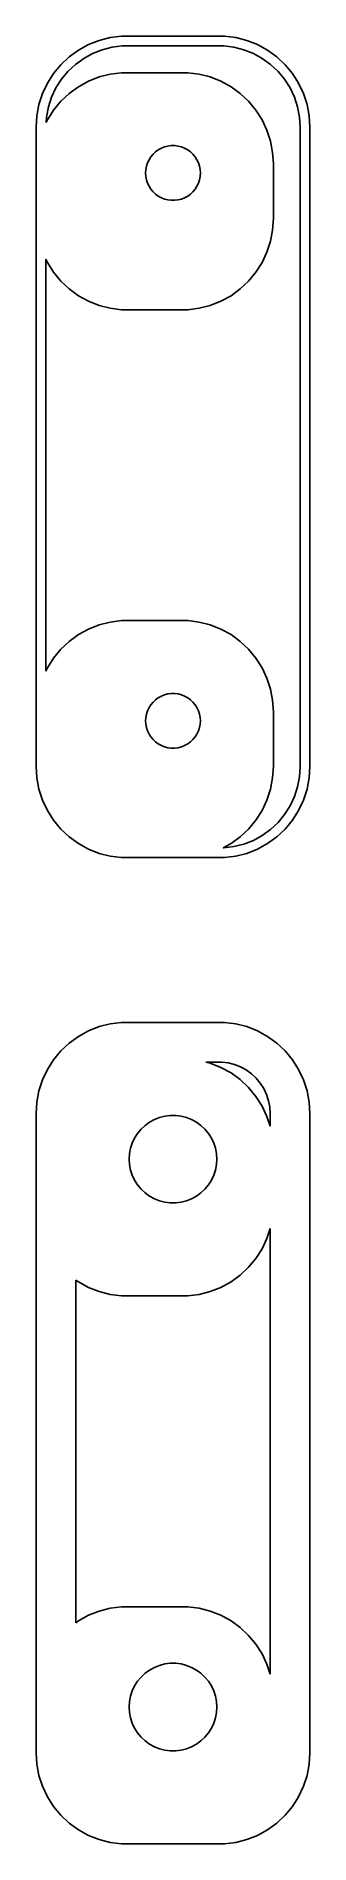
# Model space of a CAD drawing. Header units: metres. Extents: x -7.5 to 7.5, y 85.5 to 184.5.
import ezdxf

# ---------------------------------------------------------------- set-up
doc = ezdxf.new("R2010")
doc.units = ezdxf.units.M

msp = doc.modelspace()

# ---------------------------------------------------------------- linework, layer by layer
for p, q in [((-4.04507, 184.255), (-4.62889, 184.024)), ((-3.4369, 184.411), (-4.04507, 184.255)), ((-2.81395, 184.49), (-3.4369, 184.411)), ((2.81395, 184.49), (-2.81395, 184.49)), ((3.4369, 184.411), (2.81395, 184.49)), ((4.04507, 184.255), (3.4369, 184.411)), ((4.62889, 184.024), (4.04507, 184.255)), ((-5.68712, 183.353), (-6.14484, 182.923)), ((-5.17912, 183.722), (-5.68712, 183.353)), ((-5.34834, 182.943), (-4.89436, 183.273)), ((-4.62889, 184.024), (-5.17912, 183.722)), ((-4.89436, 183.273), (-4.4026, 183.543)), ((-4.4026, 183.543), (-3.88084, 183.75)), ((-3.88084, 183.75), (-3.33731, 183.889)), ((-3.33731, 183.889), (-2.78058, 183.96)), ((-2.78058, 183.96), (2.78058, 183.96)), ((2.78058, 183.96), (3.33731, 183.889)), ((3.33731, 183.889), (3.88084, 183.75)), ((3.88084, 183.75), (4.4026, 183.543)), ((4.4026, 183.543), (4.89436, 183.273)), ((5.17912, 183.722), (4.62889, 184.024)), ((4.89436, 183.273), (5.34834, 182.943)), ((5.68712, 183.353), (5.17912, 183.722)), ((6.14484, 182.923), (5.68712, 183.353)), ((-6.54507, 182.439), (-6.88153, 181.909)), ((-6.14484, 182.923), (-6.54507, 182.439)), ((-6.4158, 181.653), (-6.11511, 182.127)), ((-6.11511, 182.127), (-5.75742, 182.559)), ((-5.75742, 182.559), (-5.34834, 182.943)), ((-4.04507, 182.255), (-4.62889, 182.024)), ((-3.4369, 182.411), (-4.04507, 182.255)), ((-2.81395, 182.49), (-3.4369, 182.411)), ((0.81395, 182.49), (-2.81395, 182.49)), ((1.4369, 182.411), (0.81395, 182.49)), ((2.04507, 182.255), (1.4369, 182.411)), ((2.62889, 182.024), (2.04507, 182.255)), ((5.34834, 182.943), (5.75742, 182.559)), ((5.75742, 182.559), (6.11511, 182.127)), ((6.11511, 182.127), (6.4158, 181.653)), ((6.54507, 182.439), (6.14484, 182.923)), ((6.88153, 181.909), (6.54507, 182.439)), ((-7.14888, 181.341), (-7.34291, 180.743)), ((-6.88153, 181.909), (-7.14888, 181.341)), ((-6.82814, 180.611), (-6.65474, 181.145)), ((-6.65474, 181.145), (-6.4158, 181.653)), ((-5.68712, 181.353), (-6.14484, 180.923)), ((-5.17912, 181.722), (-5.68712, 181.353)), ((-4.62889, 182.024), (-5.17912, 181.722)), ((3.17912, 181.722), (2.62889, 182.024)), ((3.68712, 181.353), (3.17912, 181.722)), ((4.14484, 180.923), (3.68712, 181.353)), ((6.4158, 181.653), (6.65474, 181.145)), ((6.65474, 181.145), (6.82814, 180.611)), ((7.14888, 181.341), (6.88153, 181.909)), ((7.34291, 180.743), (7.14888, 181.341)), ((-7.34291, 180.743), (-7.46057, 180.127)), ((-6.9333, 180.06), (-6.82814, 180.611)), ((-6.54507, 180.439), (-6.88153, 179.909)), ((-6.14484, 180.923), (-6.54507, 180.439)), ((4.54507, 180.439), (4.14484, 180.923)), ((4.88153, 179.909), (4.54507, 180.439)), ((6.82814, 180.611), (6.9333, 180.06)), ((7.46057, 180.127), (7.34291, 180.743)), ((-7.46057, 180.127), (-7.5, 179.5)), ((-7.5, 179.5), (-7.5, 144.5)), ((-6.95227, 179.758), (-6.9333, 180.06)), ((-6.88153, 179.909), (-6.95227, 179.758)), ((5.14888, 179.341), (4.88153, 179.909)), ((5.34291, 178.743), (5.14888, 179.341)), ((6.9333, 180.06), (6.96854, 179.5)), ((6.96854, 179.5), (6.96854, 144.5)), ((7.5, 179.5), (7.46057, 180.127)), ((7.5, 144.5), (7.5, 179.5)), ((-0.956131, 178.156), (-0.803726, 178.266)), ((-0.803726, 178.266), (-0.638657, 178.357)), ((-0.638657, 178.357), (-0.463516, 178.427)), ((-0.463516, 178.427), (-0.281067, 178.473)), ((-0.281067, 178.473), (-0.094177, 178.497)), ((-0.094177, 178.497), (0.094177, 178.497)), ((0.094177, 178.497), (0.281067, 178.473)), ((0.281067, 178.473), (0.463516, 178.427)), ((0.463516, 178.427), (0.638657, 178.357)), ((0.638657, 178.357), (0.803726, 178.266)), ((0.803726, 178.266), (0.956131, 178.156)), ((5.46057, 178.127), (5.34291, 178.743)), ((-1.5, 177), (-1.48816, 177.188)), ((-1.48816, 177.188), (-1.45287, 177.373)), ((-1.45287, 177.373), (-1.39465, 177.552)), ((-1.39465, 177.552), (-1.31445, 177.723)), ((-1.31445, 177.723), (-1.21352, 177.882)), ((-1.21352, 177.882), (-1.09344, 178.027)), ((-1.09344, 178.027), (-0.956131, 178.156)), ((0.956131, 178.156), (1.09344, 178.027)), ((1.09344, 178.027), (1.21352, 177.882)), ((1.21352, 177.882), (1.31445, 177.723)), ((1.31445, 177.723), (1.39465, 177.552)), ((1.39465, 177.552), (1.45287, 177.373)), ((1.45287, 177.373), (1.48816, 177.188)), ((1.48816, 177.188), (1.5, 177)), ((5.5, 177.5), (5.46057, 178.127)), ((5.5, 174.5), (5.5, 177.5)), ((-1.48816, 176.812), (-1.5, 177)), ((-1.45287, 176.627), (-1.48816, 176.812)), ((-1.39465, 176.448), (-1.45287, 176.627)), ((-1.31445, 176.277), (-1.39465, 176.448)), ((-1.21352, 176.118), (-1.31445, 176.277)), ((1.31445, 176.277), (1.21352, 176.118)), ((1.39465, 176.448), (1.31445, 176.277)), ((1.45287, 176.627), (1.39465, 176.448)), ((1.48816, 176.812), (1.45287, 176.627)), ((1.5, 177), (1.48816, 176.812)), ((-1.09344, 175.973), (-1.21352, 176.118)), ((-0.956131, 175.844), (-1.09344, 175.973)), ((-0.803726, 175.734), (-0.956131, 175.844)), ((-0.638657, 175.643), (-0.803726, 175.734)), ((-0.463516, 175.573), (-0.638657, 175.643)), ((-0.281067, 175.527), (-0.463516, 175.573)), ((-0.094177, 175.503), (-0.281067, 175.527)), ((0.094177, 175.503), (-0.094177, 175.503)), ((0.281067, 175.527), (0.094177, 175.503)), ((0.463516, 175.573), (0.281067, 175.527)), ((0.638657, 175.643), (0.463516, 175.573)), ((0.803726, 175.734), (0.638657, 175.643)), ((0.956131, 175.844), (0.803726, 175.734)), ((1.09344, 175.973), (0.956131, 175.844)), ((1.21352, 176.118), (1.09344, 175.973)), ((5.46057, 173.873), (5.5, 174.5)), ((5.14888, 172.659), (5.34291, 173.257)), ((5.34291, 173.257), (5.46057, 173.873)), ((-6.96854, 149.724), (-6.96854, 172.276)), ((-6.96854, 172.276), (-6.88153, 172.091)), ((4.88153, 172.091), (5.14888, 172.659)), ((-6.88153, 172.091), (-6.54507, 171.561)), ((-6.54507, 171.561), (-6.14484, 171.077)), ((4.14484, 171.077), (4.54507, 171.561)), ((4.54507, 171.561), (4.88153, 172.091)), ((-6.14484, 171.077), (-5.68712, 170.647)), ((-5.68712, 170.647), (-5.17912, 170.278)), ((-5.17912, 170.278), (-4.62889, 169.976)), ((2.62889, 169.976), (3.17912, 170.278)), ((3.17912, 170.278), (3.68712, 170.647)), ((3.68712, 170.647), (4.14484, 171.077)), ((-4.62889, 169.976), (-4.04507, 169.745)), ((-4.04507, 169.745), (-3.4369, 169.589)), ((-3.4369, 169.589), (-2.81395, 169.51)), ((-2.81395, 169.51), (0.81395, 169.51)), ((0.81395, 169.51), (1.4369, 169.589)), ((1.4369, 169.589), (2.04507, 169.745)), ((2.04507, 169.745), (2.62889, 169.976)), ((-2.81395, 152.49), (-3.4369, 152.411)), ((0.81395, 152.49), (-2.81395, 152.49)), ((1.4369, 152.411), (0.81395, 152.49)), ((-5.17912, 151.722), (-5.68712, 151.353)), ((-4.62889, 152.024), (-5.17912, 151.722)), ((-4.04507, 152.255), (-4.62889, 152.024)), ((-3.4369, 152.411), (-4.04507, 152.255)), ((2.04507, 152.255), (1.4369, 152.411)), ((2.62889, 152.024), (2.04507, 152.255)), ((3.17912, 151.722), (2.62889, 152.024)), ((3.68712, 151.353), (3.17912, 151.722)), ((-6.14484, 150.923), (-6.54507, 150.439)), ((-5.68712, 151.353), (-6.14484, 150.923)), ((4.14484, 150.923), (3.68712, 151.353)), ((4.54507, 150.439), (4.14484, 150.923)), ((-6.88153, 149.909), (-6.96854, 149.724)), ((-6.54507, 150.439), (-6.88153, 149.909)), ((4.88153, 149.909), (4.54507, 150.439)), ((5.14888, 149.341), (4.88153, 149.909)), ((-0.463516, 148.427), (-0.281067, 148.473)), ((-0.281067, 148.473), (-0.094177, 148.497)), ((-0.094177, 148.497), (0.094177, 148.497)), ((0.094177, 148.497), (0.281067, 148.473)), ((0.281067, 148.473), (0.463516, 148.427)), ((5.34291, 148.743), (5.14888, 149.341)), ((5.46057, 148.127), (5.34291, 148.743)), ((-1.45287, 147.373), (-1.39465, 147.552)), ((-1.39465, 147.552), (-1.31445, 147.723)), ((-1.31445, 147.723), (-1.21352, 147.882)), ((-1.21352, 147.882), (-1.09344, 148.027)), ((-1.09344, 148.027), (-0.956131, 148.156)), ((-0.956131, 148.156), (-0.803726, 148.266)), ((-0.803726, 148.266), (-0.638657, 148.357)), ((-0.638657, 148.357), (-0.463516, 148.427)), ((0.463516, 148.427), (0.638657, 148.357)), ((0.638657, 148.357), (0.803726, 148.266)), ((0.803726, 148.266), (0.956131, 148.156)), ((0.956131, 148.156), (1.09344, 148.027)), ((1.09344, 148.027), (1.21352, 147.882)), ((1.21352, 147.882), (1.31445, 147.723)), ((1.31445, 147.723), (1.39465, 147.552)), ((1.39465, 147.552), (1.45287, 147.373)), ((5.5, 147.5), (5.46057, 148.127)), ((5.5, 144.5), (5.5, 147.5)), ((-1.5, 147), (-1.48816, 147.188)), ((-1.48816, 146.812), (-1.5, 147)), ((-1.48816, 147.188), (-1.45287, 147.373)), ((-1.45287, 146.627), (-1.48816, 146.812)), ((-1.39465, 146.448), (-1.45287, 146.627)), ((1.45287, 146.627), (1.39465, 146.448)), ((1.45287, 147.373), (1.48816, 147.188)), ((1.48816, 146.812), (1.45287, 146.627)), ((1.48816, 147.188), (1.5, 147)), ((1.5, 147), (1.48816, 146.812)), ((-1.31445, 146.277), (-1.39465, 146.448)), ((-1.21352, 146.118), (-1.31445, 146.277)), ((-1.09344, 145.973), (-1.21352, 146.118)), ((-0.956131, 145.844), (-1.09344, 145.973)), ((-0.803726, 145.734), (-0.956131, 145.844)), ((-0.638657, 145.643), (-0.803726, 145.734)), ((-0.463516, 145.573), (-0.638657, 145.643)), ((-0.281067, 145.527), (-0.463516, 145.573)), ((-0.094177, 145.503), (-0.281067, 145.527)), ((0.094177, 145.503), (-0.094177, 145.503)), ((0.281067, 145.527), (0.094177, 145.503)), ((0.463516, 145.573), (0.281067, 145.527)), ((0.638657, 145.643), (0.463516, 145.573)), ((0.803726, 145.734), (0.638657, 145.643)), ((0.956131, 145.844), (0.803726, 145.734)), ((1.09344, 145.973), (0.956131, 145.844)), ((1.21352, 146.118), (1.09344, 145.973)), ((1.31445, 146.277), (1.21352, 146.118)), ((1.39465, 146.448), (1.31445, 146.277)), ((-7.5, 144.5), (-7.46057, 143.873)), ((-7.46057, 143.873), (-7.34291, 143.257)), ((5.34291, 143.257), (5.46057, 143.873)), ((5.46057, 143.873), (5.5, 144.5)), ((6.9333, 143.94), (6.82814, 143.389)), ((6.96854, 144.5), (6.9333, 143.94)), ((7.34291, 143.257), (7.46057, 143.873)), ((7.46057, 143.873), (7.5, 144.5)), ((-7.34291, 143.257), (-7.14888, 142.659)), ((-7.14888, 142.659), (-6.88153, 142.091)), ((4.88153, 142.091), (5.14888, 142.659)), ((5.14888, 142.659), (5.34291, 143.257)), ((6.65474, 142.855), (6.4158, 142.347)), ((6.82814, 143.389), (6.65474, 142.855)), ((6.88153, 142.091), (7.14888, 142.659)), ((7.14888, 142.659), (7.34291, 143.257)), ((-6.88153, 142.091), (-6.54507, 141.561)), ((-6.54507, 141.561), (-6.14484, 141.077)), ((4.14484, 141.077), (4.54507, 141.561)), ((4.54507, 141.561), (4.88153, 142.091)), ((6.11511, 141.873), (5.75742, 141.441)), ((6.4158, 142.347), (6.11511, 141.873)), ((6.14484, 141.077), (6.54507, 141.561)), ((6.54507, 141.561), (6.88153, 142.091)), ((-6.14484, 141.077), (-5.68712, 140.647)), ((-5.68712, 140.647), (-5.17912, 140.278)), ((3.17912, 140.278), (3.68712, 140.647)), ((3.68712, 140.647), (4.14484, 141.077)), ((4.89436, 140.727), (4.4026, 140.457)), ((5.34834, 141.057), (4.89436, 140.727)), ((5.17912, 140.278), (5.68712, 140.647)), ((5.75742, 141.441), (5.34834, 141.057)), ((5.68712, 140.647), (6.14484, 141.077)), ((-5.17912, 140.278), (-4.62889, 139.976)), ((-4.62889, 139.976), (-4.04507, 139.745)), ((-4.04507, 139.745), (-3.4369, 139.589)), ((-3.4369, 139.589), (-2.81395, 139.51)), ((2.74606, 140.04), (3.17912, 140.278)), ((2.78058, 140.04), (2.74606, 140.04)), ((3.33731, 140.111), (2.78058, 140.04)), ((2.81395, 139.51), (3.4369, 139.589)), ((3.88084, 140.25), (3.33731, 140.111)), ((3.4369, 139.589), (4.04507, 139.745)), ((4.4026, 140.457), (3.88084, 140.25)), ((4.04507, 139.745), (4.62889, 139.976)), ((4.62889, 139.976), (5.17912, 140.278)), ((-2.81395, 139.51), (2.81395, 139.51)), ((-5.17912, 129.722), (-5.68712, 129.353)), ((-4.62889, 130.024), (-5.17912, 129.722)), ((-4.04507, 130.255), (-4.62889, 130.024)), ((-3.4369, 130.411), (-4.04507, 130.255)), ((-2.81395, 130.49), (-3.4369, 130.411)), ((2.81395, 130.49), (-2.81395, 130.49)), ((3.4369, 130.411), (2.81395, 130.49)), ((4.04507, 130.255), (3.4369, 130.411)), ((4.62889, 130.024), (4.04507, 130.255)), ((5.17912, 129.722), (4.62889, 130.024)), ((5.68712, 129.353), (5.17912, 129.722)), ((-6.14484, 128.923), (-6.54507, 128.439)), ((-5.68712, 129.353), (-6.14484, 128.923)), ((6.14484, 128.923), (5.68712, 129.353)), ((6.54507, 128.439), (6.14484, 128.923)), ((-6.88153, 127.909), (-7.14888, 127.341)), ((-6.54507, 128.439), (-6.88153, 127.909)), ((2.04507, 128.255), (1.80142, 128.318)), ((1.80142, 128.318), (2.67728, 128.318)), ((2.62889, 128.024), (2.04507, 128.255)), ((3.17912, 127.722), (2.62889, 128.024)), ((2.67728, 128.318), (3.02905, 128.273)), ((3.02905, 128.273), (3.37247, 128.185)), ((3.68712, 127.353), (3.17912, 127.722)), ((3.37247, 128.185), (3.70215, 128.055)), ((3.70215, 128.055), (4.01285, 127.884)), ((4.01285, 127.884), (4.2997, 127.675)), ((6.88153, 127.909), (6.54507, 128.439)), ((7.14888, 127.341), (6.88153, 127.909)), ((-7.34291, 126.743), (-7.46057, 126.127)), ((-7.14888, 127.341), (-7.34291, 126.743)), ((4.14484, 126.923), (3.68712, 127.353)), ((4.54507, 126.439), (4.14484, 126.923)), ((4.2997, 127.675), (4.55817, 127.433)), ((4.55817, 127.433), (4.78418, 127.16)), ((4.78418, 127.16), (4.97417, 126.86)), ((4.97417, 126.86), (5.12514, 126.539)), ((7.34291, 126.743), (7.14888, 127.341)), ((7.46057, 126.127), (7.34291, 126.743)), ((-7.46057, 126.127), (-7.5, 125.5)), ((4.88153, 125.909), (4.54507, 126.439)), ((5.14888, 125.341), (4.88153, 125.909)), ((5.12514, 126.539), (5.2347, 126.202)), ((5.2347, 126.202), (5.30115, 125.854)), ((5.30115, 125.854), (5.32341, 125.5)), ((7.5, 125.5), (7.46057, 126.127)), ((-7.5, 125.5), (-7.5, 90.5)), ((-1.74951, 124.643), (-1.52982, 124.849)), ((-1.52982, 124.849), (-1.28598, 125.026)), ((-1.28598, 125.026), (-1.02187, 125.172)), ((-1.02187, 125.172), (-0.741638, 125.283)), ((-0.741638, 125.283), (-0.449707, 125.357)), ((-0.449707, 125.357), (-0.150696, 125.395)), ((-0.150696, 125.395), (0.150696, 125.395)), ((0.150696, 125.395), (0.449707, 125.357)), ((0.449707, 125.357), (0.741638, 125.283)), ((0.741638, 125.283), (1.02187, 125.172)), ((1.02187, 125.172), (1.28598, 125.026)), ((1.28598, 125.026), (1.52982, 124.849)), ((1.52982, 124.849), (1.74951, 124.643)), ((5.32341, 124.803), (5.14888, 125.341)), ((5.32341, 125.5), (5.32341, 124.803)), ((7.5, 90.5), (7.5, 125.5)), ((-2.32458, 123.597), (-2.23146, 123.883)), ((-2.23146, 123.883), (-2.10313, 124.156)), ((-2.10313, 124.156), (-1.94164, 124.411)), ((-1.94164, 124.411), (-1.74951, 124.643)), ((1.74951, 124.643), (1.94164, 124.411)), ((1.94164, 124.411), (2.10313, 124.156)), ((2.10313, 124.156), (2.23146, 123.883)), ((2.23146, 123.883), (2.32458, 123.597)), ((-2.39999, 123), (-2.38107, 123.301)), ((-2.38107, 122.699), (-2.39999, 123)), ((-2.38107, 123.301), (-2.32458, 123.597)), ((2.32458, 123.597), (2.38107, 123.301)), ((2.38107, 123.301), (2.39999, 123)), ((2.39999, 123), (2.38107, 122.699)), ((-2.32458, 122.403), (-2.38107, 122.699)), ((-2.23146, 122.117), (-2.32458, 122.403)), ((-2.10313, 121.844), (-2.23146, 122.117)), ((-1.94164, 121.589), (-2.10313, 121.844)), ((2.10313, 121.844), (1.94164, 121.589)), ((2.23146, 122.117), (2.10313, 121.844)), ((2.32458, 122.403), (2.23146, 122.117)), ((2.38107, 122.699), (2.32458, 122.403)), ((-1.74951, 121.357), (-1.94164, 121.589)), ((-1.52982, 121.151), (-1.74951, 121.357)), ((-1.28598, 120.974), (-1.52982, 121.151)), ((-1.02187, 120.828), (-1.28598, 120.974)), ((-0.741638, 120.717), (-1.02187, 120.828)), ((1.02187, 120.828), (0.741638, 120.717)), ((1.28598, 120.974), (1.02187, 120.828)), ((1.52982, 121.151), (1.28598, 120.974)), ((1.74951, 121.357), (1.52982, 121.151)), ((1.94164, 121.589), (1.74951, 121.357)), ((-0.449707, 120.643), (-0.741638, 120.717)), ((-0.150696, 120.605), (-0.449707, 120.643)), ((0.150696, 120.605), (-0.150696, 120.605)), ((0.449707, 120.643), (0.150696, 120.605)), ((0.741638, 120.717), (0.449707, 120.643)), ((5.14888, 118.659), (5.32341, 119.197)), ((5.32341, 119.197), (5.32341, 94.8035)), ((4.54507, 117.561), (4.88153, 118.091)), ((4.88153, 118.091), (5.14888, 118.659)), ((3.68712, 116.647), (4.14484, 117.077)), ((4.14484, 117.077), (4.54507, 117.561)), ((-5.32341, 97.6168), (-5.32341, 116.383)), ((-5.32341, 116.383), (-5.17912, 116.278)), ((-5.17912, 116.278), (-4.62889, 115.976)), ((-4.62889, 115.976), (-4.04507, 115.745)), ((2.04507, 115.745), (2.62889, 115.976)), ((2.62889, 115.976), (3.17912, 116.278)), ((3.17912, 116.278), (3.68712, 116.647)), ((-4.04507, 115.745), (-3.4369, 115.589)), ((-3.4369, 115.589), (-2.81395, 115.51)), ((-2.81395, 115.51), (0.81395, 115.51)), ((0.81395, 115.51), (1.4369, 115.589)), ((1.4369, 115.589), (2.04507, 115.745)), ((-4.62889, 98.0241), (-5.17912, 97.7216)), ((-4.04507, 98.2553), (-4.62889, 98.0241)), ((-3.4369, 98.4114), (-4.04507, 98.2553)), ((-2.81395, 98.4901), (-3.4369, 98.4114)), ((0.81395, 98.4901), (-2.81395, 98.4901)), ((1.4369, 98.4114), (0.81395, 98.4901)), ((2.04507, 98.2553), (1.4369, 98.4114)), ((2.62889, 98.0241), (2.04507, 98.2553)), ((3.17912, 97.7216), (2.62889, 98.0241)), ((-5.17912, 97.7216), (-5.32341, 97.6168)), ((3.68712, 97.3526), (3.17912, 97.7216)), ((4.14484, 96.9227), (3.68712, 97.3526)), ((4.54507, 96.4389), (4.14484, 96.9227)), ((4.88153, 95.9088), (4.54507, 96.4389)), ((-1.52982, 94.8492), (-1.28598, 95.0264)), ((-1.28598, 95.0264), (-1.02187, 95.1716)), ((-1.02187, 95.1716), (-0.741638, 95.2825)), ((-0.741638, 95.2825), (-0.449707, 95.3575)), ((-0.449707, 95.3575), (-0.150696, 95.3953)), ((-0.150696, 95.3953), (0.150696, 95.3953)), ((0.150696, 95.3953), (0.449707, 95.3575)), ((0.449707, 95.3575), (0.741638, 95.2825)), ((0.741638, 95.2825), (1.02187, 95.1716)), ((1.02187, 95.1716), (1.28598, 95.0264)), ((1.28598, 95.0264), (1.52982, 94.8492)), ((5.14888, 95.3406), (4.88153, 95.9088)), ((5.32341, 94.8035), (5.14888, 95.3406)), ((-2.23146, 93.8835), (-2.10313, 94.1562)), ((-2.10313, 94.1562), (-1.94164, 94.4107)), ((-1.94164, 94.4107), (-1.74951, 94.6429)), ((-1.74951, 94.6429), (-1.52982, 94.8492)), ((1.52982, 94.8492), (1.74951, 94.6429)), ((1.74951, 94.6429), (1.94164, 94.4107)), ((1.94164, 94.4107), (2.10313, 94.1562)), ((2.10313, 94.1562), (2.23146, 93.8835)), ((-2.39999, 93), (-2.38107, 93.3008)), ((-2.38107, 93.3008), (-2.32458, 93.5969)), ((-2.32458, 93.5969), (-2.23146, 93.8835)), ((2.23146, 93.8835), (2.32458, 93.5969)), ((2.32458, 93.5969), (2.38107, 93.3008)), ((2.38107, 93.3008), (2.39999, 93)), ((-2.38107, 92.6992), (-2.39999, 93)), ((-2.32458, 92.4032), (-2.38107, 92.6992)), ((-2.23146, 92.1165), (-2.32458, 92.4032)), ((-2.10313, 91.8438), (-2.23146, 92.1165)), ((2.23146, 92.1165), (2.10313, 91.8438)), ((2.32458, 92.4032), (2.23146, 92.1165)), ((2.38107, 92.6992), (2.32458, 92.4032)), ((2.39999, 93), (2.38107, 92.6992)), ((-1.94164, 91.5893), (-2.10313, 91.8438)), ((-1.74951, 91.3571), (-1.94164, 91.5893)), ((-1.52982, 91.1508), (-1.74951, 91.3571)), ((-1.28598, 90.9736), (-1.52982, 91.1508)), ((1.52982, 91.1508), (1.28598, 90.9736)), ((1.74951, 91.3571), (1.52982, 91.1508)), ((1.94164, 91.5893), (1.74951, 91.3571)), ((2.10313, 91.8438), (1.94164, 91.5893)), ((-7.5, 90.5), (-7.46057, 89.8733)), ((-1.02187, 90.8284), (-1.28598, 90.9736)), ((-0.741638, 90.7175), (-1.02187, 90.8284)), ((-0.449707, 90.6425), (-0.741638, 90.7175)), ((-0.150696, 90.6047), (-0.449707, 90.6425)), ((0.150696, 90.6047), (-0.150696, 90.6047)), ((0.449707, 90.6425), (0.150696, 90.6047)), ((0.741638, 90.7175), (0.449707, 90.6425)), ((1.02187, 90.8284), (0.741638, 90.7175)), ((1.28598, 90.9736), (1.02187, 90.8284)), ((7.46057, 89.8733), (7.5, 90.5)), ((-7.46057, 89.8733), (-7.34291, 89.2566)), ((-7.34291, 89.2566), (-7.14888, 88.6594)), ((7.14888, 88.6594), (7.34291, 89.2566)), ((7.34291, 89.2566), (7.46057, 89.8733)), ((-7.14888, 88.6594), (-6.88153, 88.0912)), ((6.88153, 88.0912), (7.14888, 88.6594)), ((-6.88153, 88.0912), (-6.54507, 87.5611)), ((-6.54507, 87.5611), (-6.14484, 87.0773)), ((6.14484, 87.0773), (6.54507, 87.5611)), ((6.54507, 87.5611), (6.88153, 88.0912)), ((-6.14484, 87.0773), (-5.68712, 86.6474)), ((-5.68712, 86.6474), (-5.17912, 86.2784)), ((-5.17912, 86.2784), (-4.62889, 85.9759)), ((4.62889, 85.9759), (5.17912, 86.2784)), ((5.17912, 86.2784), (5.68712, 86.6474)), ((5.68712, 86.6474), (6.14484, 87.0773)), ((-4.62889, 85.9759), (-4.04507, 85.7447)), ((-4.04507, 85.7447), (-3.4369, 85.5886)), ((-3.4369, 85.5886), (-2.81395, 85.5099)), ((-2.81395, 85.5099), (2.81395, 85.5099)), ((2.81395, 85.5099), (3.4369, 85.5886)), ((3.4369, 85.5886), (4.04507, 85.7447)), ((4.04507, 85.7447), (4.62889, 85.9759))]:
    msp.add_line(p, q)

doc.saveas('drawing.dxf')
